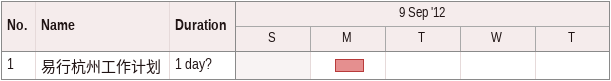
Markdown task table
| ID | Task | Duration | Start | Finish |
|---|---|---|---|---|
| 1 | 易行杭州工作计划 | 1d? | 2012-09-10 | 2012-09-10 |
